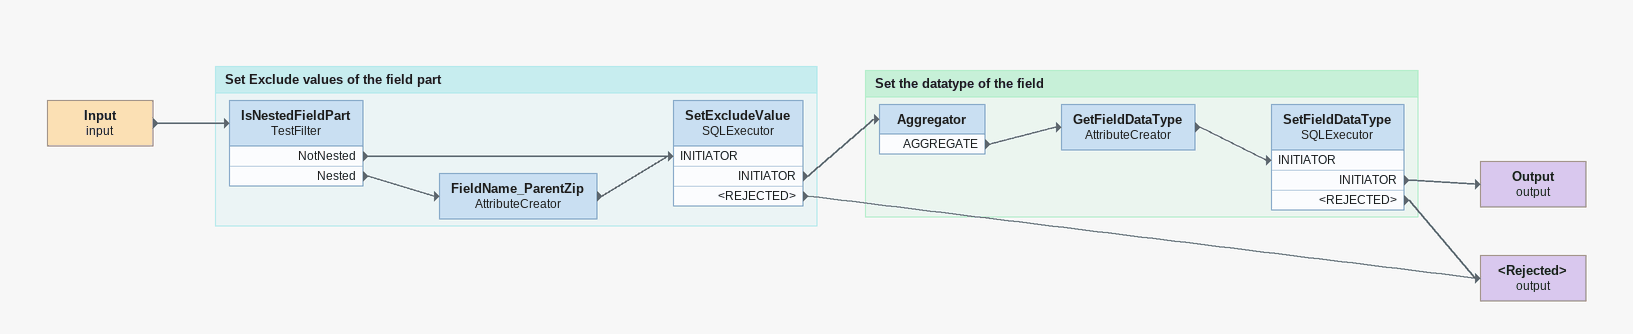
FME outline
Input (input)
    -> IsNestedFieldPart
Output (output)
<Rejected> (output)

Bookmark: Set Exclude values of the field part
IsNestedFieldPart: TestFilter
    NotNested -> SetExcludeValue [INITIATOR]
    Nested -> FieldName_ParentZip
FieldName_ParentZip: AttributeCreator
    -> SetExcludeValue [INITIATOR]
SetExcludeValue: SQLExecutor
    INITIATOR -> Aggregator
    <REJECTED> -> <Rejected> (output)

Bookmark: Set the datatype of the field
Aggregator
    AGGREGATE -> GetFieldDataType
GetFieldDataType: AttributeCreator
    -> SetFieldDataType [INITIATOR]
SetFieldDataType: SQLExecutor
    INITIATOR -> Output (output)
    <REJECTED> -> <Rejected> (output)
